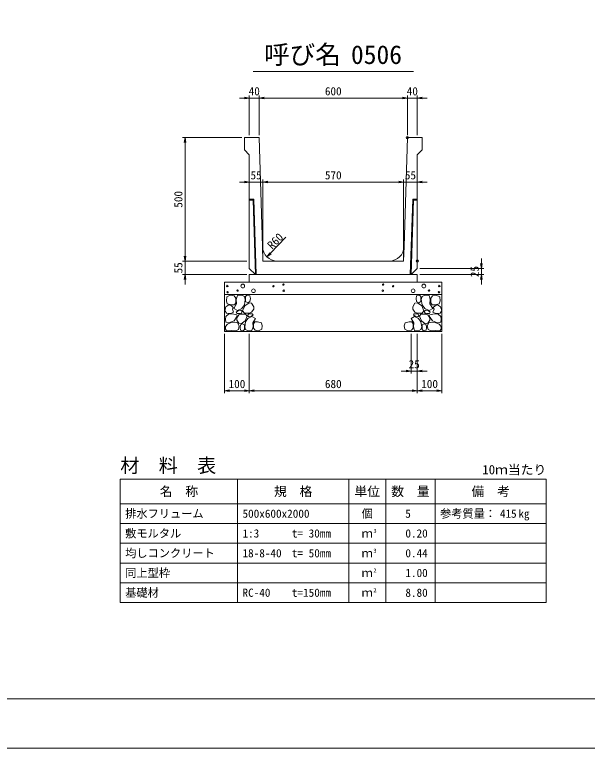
# Model space of a CAD drawing. Units: millimetres at full size. Extents: x 33640 to 42050, y -5940 to 0.
# Drawn here: x 36055 to 38374, y -5940 to -2970 of the extents above; entities that cross this region are included whole.
import ezdxf
from ezdxf.enums import TextEntityAlignment as Align

# ---------------------------------------------------------------- set-up
doc = ezdxf.new("R2010")
doc.units = ezdxf.units.MM
doc.header["$LTSCALE"] = 18
doc.header["$PDMODE"] = 32
doc.header["$PDSIZE"] = 9
doc.linetypes.add('DASHED_SPACED', pattern=[12, 6, -6])
for name, color, linetype, lineweight in [('D-DCR-HCHn', 4, 'Continuous', 9), ('D-MTR-FRAM', 7, 'Continuous', 13), ('D-MTR-LINE', 7, 'Continuous', 13), ('D-STR-DIM', 7, 'Continuous', 13), ('D-STR-STRn', 1, 'Continuous', 13), ('D-TTL', 2, 'Continuous', 13), ('D-TTL-TXT', 7, 'Continuous', 13)]:
    doc.layers.add(name, color=color, linetype=linetype, lineweight=lineweight)
doc.layers.add('D-MTR', color=7, linetype='Continuous')
doc.layers.add('D-MTR-TXT', color=7, linetype='Continuous')
doc.styles.add('ＭＳ ゴシック', font='')
doc.styles.get('ＭＳ ゴシック').set_extended_font_data('MS Gothic')

# ---------------------------------------------------------------- blocks, each defined once
blk = doc.blocks.new('open_arrow')
at = {"color": 0, "linetype": 'Continuous', "lineweight": -2}
blk.add_lwpolyline([(7.5, 1.25), (0, 0), (7.5, -1.25)], dxfattribs=at)

msp = doc.modelspace()

# ---------------------------------------------------------------- linework, layer by layer
at = {"layer": 'D-DCR-HCHn'}
for points in [[(36943.4, -4108.8), (36927.8, -4105.34), (36913.93, -4112.27), (36912.19, -4127.87), (36915.66, -4140.01), (36933, -4145.21), (36945.13, -4145.21), (36950.33, -4136.54), (36950.33, -4117.47)], [(36957.27, -4107.07), (36952.07, -4122.67), (36953.8, -4140.01), (36941.67, -4159.08), (36957.27, -4167.75), (36974.6, -4159.08), (36985, -4145.21), (36988.47, -4122.67), (36985, -4110.54), (36974.6, -4105.34)], [(36990.21, -4110.54), (36990.21, -4131.34), (36998.87, -4136.54), (37007.54, -4131.34), (37009.28, -4119.21), (37007.54, -4108.8), (36995.41, -4105.34)], [(37699.79, -4110.54), (37699.79, -4131.34), (37691.13, -4136.54), (37682.46, -4131.34), (37680.72, -4119.21), (37682.46, -4108.8), (37694.59, -4105.34)], [(37732.73, -4107.07), (37737.93, -4122.67), (37736.2, -4140.01), (37748.33, -4159.08), (37732.73, -4167.75), (37715.4, -4159.08), (37705, -4145.21), (37701.53, -4122.67), (37705, -4110.54), (37715.4, -4105.34)], [(37746.6, -4108.8), (37762.2, -4105.34), (37776.07, -4112.27), (37777.81, -4127.87), (37774.34, -4140.01), (37757, -4145.21), (37744.87, -4145.21), (37739.67, -4136.54), (37739.67, -4117.47)], [(36910.46, -4152.14), (36905.26, -4167.75), (36912.19, -4178.15), (36929.53, -4179.88), (36941.37, -4174.8), (36936.46, -4162.55), (36939.93, -4155.61), (36933, -4148.68), (36922.6, -4145.21)], [(36986.74, -4148.68), (36978.07, -4169.48), (36985, -4178.15), (37005.81, -4178.15), (37014.48, -4174.68), (37023.14, -4162.55), (37023.14, -4152.14), (37014.48, -4138.28), (37004.07, -4136.54)], [(37703.26, -4148.68), (37711.93, -4169.48), (37705, -4178.15), (37684.19, -4178.15), (37675.52, -4174.68), (37666.86, -4162.55), (37666.86, -4152.14), (37675.52, -4138.28), (37685.93, -4136.54)], [(37779.54, -4152.14), (37784.74, -4167.75), (37777.81, -4178.15), (37760.47, -4179.88), (37748.63, -4174.8), (37753.54, -4162.55), (37750.07, -4155.61), (37757, -4148.68), (37767.4, -4145.21)], [(36943.37, -4209.74), (36956.21, -4190.48), (36954.6, -4185.67), (36936.95, -4180.85), (36920.89, -4182.46), (36909.66, -4192.09), (36908.05, -4203.32), (36909.66, -4214.56), (36922.5, -4217.77)], [(36960.73, -4167.75), (36952.07, -4174.68), (36955.53, -4179.88), (36967.67, -4179.88), (36972.87, -4178.15), (36976.34, -4171.21), (36971.14, -4166.01)], [(36988.31, -4209.74), (36996.34, -4190.48), (36989.92, -4182.46), (36970.65, -4182.46), (36962.63, -4185.67), (36954.6, -4196.9), (36954.6, -4206.53), (36962.63, -4219.37), (36972.26, -4220.98)], [(37012.39, -4192.09), (37020.41, -4185.67), (37017.2, -4180.85), (37005.97, -4180.85), (37001.15, -4182.46), (36997.94, -4188.88), (37002.76, -4193.69)], [(37677.61, -4192.09), (37669.59, -4185.67), (37672.8, -4180.85), (37684.03, -4180.85), (37688.85, -4182.46), (37692.06, -4188.88), (37687.24, -4193.69)], [(37701.69, -4209.74), (37693.66, -4190.48), (37700.08, -4182.46), (37719.35, -4182.46), (37727.37, -4185.67), (37735.4, -4196.9), (37735.4, -4206.53), (37727.37, -4219.37), (37717.74, -4220.98)], [(37729.27, -4167.75), (37737.93, -4174.68), (37734.47, -4179.88), (37722.33, -4179.88), (37717.13, -4178.15), (37713.66, -4171.21), (37718.86, -4166.01)], [(37746.63, -4209.74), (37733.79, -4190.48), (37735.4, -4185.67), (37753.05, -4180.85), (37769.11, -4182.46), (37780.34, -4192.09), (37781.95, -4203.32), (37780.34, -4214.56), (37767.5, -4217.77)], [(36949.79, -4249.87), (36961.02, -4245.06), (36964.23, -4229.01), (36957.81, -4217.77), (36946.58, -4214.56), (36932.13, -4216.16), (36916.08, -4222.58), (36908.05, -4232.22), (36908.05, -4243.45), (36912.87, -4249.87), (36932.13, -4248.27)], [(37015.6, -4248.27), (37020.41, -4233.82), (37018.81, -4217.77), (37030.05, -4200.11), (37015.6, -4192.09), (36999.55, -4200.11), (36989.92, -4212.95), (36986.71, -4233.82), (36989.92, -4245.06), (36999.55, -4249.87)], [(37028.44, -4246.66), (37042.89, -4249.87), (37055.73, -4243.45), (37057.33, -4229.01), (37054.12, -4217.77), (37038.07, -4212.95), (37026.84, -4212.95), (37022.02, -4220.98), (37022.02, -4238.64)], [(37661.56, -4246.66), (37647.11, -4249.87), (37634.27, -4243.45), (37632.67, -4229.01), (37635.88, -4217.77), (37651.93, -4212.95), (37663.16, -4212.95), (37667.98, -4220.98), (37667.98, -4238.64)], [(37674.4, -4248.27), (37669.59, -4233.82), (37671.19, -4217.77), (37659.95, -4200.11), (37674.4, -4192.09), (37690.45, -4200.11), (37700.08, -4212.95), (37703.29, -4233.82), (37700.08, -4245.06), (37690.45, -4249.87)], [(37740.21, -4249.87), (37728.98, -4245.06), (37725.77, -4229.01), (37732.19, -4217.77), (37743.42, -4214.56), (37757.87, -4216.16), (37773.92, -4222.58), (37781.95, -4232.22), (37781.95, -4243.45), (37777.13, -4249.87), (37757.87, -4248.27)], [(36985.1, -4245.06), (36985.1, -4225.8), (36977.08, -4220.98), (36969.05, -4225.8), (36967.44, -4237.03), (36969.05, -4246.66), (36980.29, -4249.87)], [(37704.9, -4245.06), (37704.9, -4225.8), (37712.92, -4220.98), (37720.95, -4225.8), (37722.56, -4237.03), (37720.95, -4246.66), (37709.71, -4249.87)]]:
    msp.add_lwpolyline(points, close=True, dxfattribs=at)
for centre, radius in [((36915.73, -4068.54), 3), ((36978.34, -4068.54), 7.5), ((37102.71, -4069.34), 3), ((37143.13, -4062.49), 3), ((37546.87, -4062.49), 3), ((37587.29, -4069.34), 3), ((37711.66, -4068.54), 7.5), ((37774.27, -4068.54), 3), ((36916.87, -4093.59), 3), ((36957.29, -4086.75), 3), ((37021.66, -4087.54), 7.5), ((37144.27, -4087.54), 3), ((37545.73, -4087.54), 3), ((37668.34, -4087.54), 7.5), ((37732.71, -4086.75), 3), ((37773.13, -4093.59), 3)]:
    msp.add_circle(centre, radius, dxfattribs=at)
at = {"layer": 'D-MTR-FRAM'}
for p, q in [((36482.5, -4850), (38207.5, -4850)), ((36482.5, -4850), (36482.5, -5350)), ((38207.5, -4850), (38207.5, -5350)), ((36482.5, -5350), (38207.5, -5350))]:
    msp.add_line(p, q, dxfattribs=at)
at = {"layer": 'D-MTR-LINE'}
for p, q in [((36957.5, -4850), (36957.5, -5350)), ((37407.5, -4850), (37407.5, -5350)), ((37557.5, -4850), (37557.5, -5350)), ((37757.5, -4850), (37757.5, -5350)), ((36482.5, -4950), (38207.5, -4950)), ((36482.5, -5030), (38207.5, -5030)), ((36482.5, -5110), (38207.5, -5110)), ((36482.5, -5190), (38207.5, -5190)), ((36482.5, -5270), (38207.5, -5270))]:
    msp.add_line(p, q, dxfattribs=at)
at = {"layer": 'D-STR-DIM'}
for p, q in [((36965, -3307.5), (37085, -3307.5)), ((37005, -3457.5), (37005, -3297.5)), ((37045, -3457.5), (37045, -3297.5)), ((37045, -3457.5), (37045, -3297.5)), ((37045, -3307.5), (37645, -3307.5)), ((37605, -3307.5), (37725, -3307.5)), ((37645, -3457.5), (37645, -3297.5)), ((37645, -3457.5), (37645, -3297.5)), ((37685, -3457.5), (37685, -3297.5)), ((36975, -3467.5), (36735, -3467.5)), ((36745, -3967.5), (36745, -3467.5)), ((36965, -3647.5), (37100, -3647.5)), ((37005, -3957.5), (37005, -3637.5)), ((37060, -3957.5), (37060, -3637.5)), ((37060, -3957.5), (37060, -3637.5)), ((37060, -3647.5), (37630, -3647.5)), ((37590, -3647.5), (37725, -3647.5)), ((37630, -3957.5), (37630, -3637.5)), ((37630, -3957.5), (37630, -3637.5)), ((37685, -3957.5), (37685, -3637.5)), ((36745, -4062.5), (36745, -3927.5)), ((36995, -3967.5), (36735, -3967.5)), ((36995, -3967.5), (36735, -3967.5)), ((37945, -3957.5), (37945, -4062.5)), ((37695, -3997.5), (37955, -3997.5)), ((36995, -4022.5), (36735, -4022.5)), ((37695, -4022.5), (37955, -4022.5)), ((36905, -4262.5), (36905, -4502.5)), ((37005, -4262.5), (37005, -4502.5)), ((37005, -4262.5), (37005, -4502.5)), ((37660, -4262.5), (37660, -4422.5)), ((37685, -4262.5), (37685, -4422.5)), ((37685, -4262.5), (37685, -4502.5)), ((37685, -4262.5), (37685, -4502.5)), ((37785, -4262.5), (37785, -4502.5)), ((37725, -4412.5), (37620, -4412.5)), ((37005, -4492.5), (36905, -4492.5)), ((37685, -4492.5), (37005, -4492.5)), ((37785, -4492.5), (37685, -4492.5))]:
    msp.add_line(p, q, dxfattribs=at)
msp.add_lwpolyline([(37076.63, -3950.45), (37090.41, -3935.96), (37152.68, -3870.51)], dxfattribs=at)
at = {"layer": 'D-STR-STRn'}
for p, q in [((36985, -3467.5), (37045, -3467.5)), ((36985, -3467.5), (36985, -3517.5)), ((37045, -3467.5), (37058.54, -3909)), ((37645, -3467.5), (37631.46, -3909)), ((37645, -3467.5), (37705, -3467.5)), ((37705, -3467.5), (37705, -3517.5)), ((36985, -3517.5), (37005, -3537.5)), ((37705, -3517.5), (37685, -3537.5)), ((37005, -3537.5), (37005, -3997.5)), ((37685, -3537.5), (37685, -3997.5)), ((37023, -3717.42), (37005, -3717.5)), ((37020.08, -3720.43), (37005.01, -3720.5)), ((37020.08, -3720.43), (37030, -4022.5)), ((37023, -3717.42), (37033, -4022.42)), ((37667, -3717.42), (37657, -4022.42)), ((37669.92, -3720.43), (37660, -4022.5)), ((37667, -3717.42), (37685, -3717.5)), ((37669.92, -3720.43), (37684.99, -3720.5)), ((37118.52, -3967.5), (37571.48, -3967.5)), ((37030, -4022.5), (37005, -3997.5)), ((37660, -4022.5), (37685, -3997.5)), ((37005, -4022.5), (37005, -4052.5)), ((37005, -4022.5), (37685, -4022.5)), ((37030, -4022.5), (37660, -4022.5)), ((37685, -4022.5), (37685, -4052.5)), ((36905, -4252.5), (36905, -4052.5)), ((36905, -4052.5), (37785, -4052.5)), ((37785, -4252.5), (37785, -4052.5)), ((36905, -4102.5), (37785, -4102.5)), ((36905, -4252.5), (37785, -4252.5))]:
    msp.add_line(p, q, dxfattribs=at)
at = {"layer": 'D-STR-STRn', "color": 2, "linetype": 'DASHED_SPACED'}
for p, q in [((37060, -3967.5), (37058.54, -3909)), ((37630, -3967.5), (37631.46, -3909)), ((37118.52, -3967.5), (37060, -3967.5)), ((37630, -3967.5), (37571.48, -3967.5))]:
    msp.add_line(p, q, dxfattribs=at)
at = {"layer": 'D-STR-STRn'}
for centre, start, end in [((37118.52, -3907.5), 181.4321, 270), ((37571.48, -3907.5), 270, 358.5679)]:
    msp.add_arc(centre, 60, start, end, dxfattribs=at)
for p in [(37645, -3467.5), (37685, -3967.5)]:
    msp.add_point(p, dxfattribs=at)
at = {"layer": 'D-TTL'}
for points in [[(33640, -5940), (42050, -5940), (42050, 0), (33640, 0)], [(33840, -5740), (41850, -5740), (41850, -200), (33840, -200)]]:
    msp.add_lwpolyline(points, close=True, dxfattribs=at)
at = {"layer": 'D-TTL-TXT'}
msp.add_line((37020, -3200), (37670, -3200), dxfattribs=at)

# ---------------------------------------------------------------- block references
at = {"layer": 'D-STR-DIM', "xscale": 2.67, "yscale": 2.67}
for p, rotation in [((37005, -3307.5), 180), ((37645, -3307.5), 180), ((37645, -3307.5), 180), ((36745, -3467.5), 270), ((37005, -3647.5), 180), ((37630, -3647.5), 180), ((37630, -3647.5), 180), ((36745, -3967.5), 90), ((36745, -3967.5), 90), ((37076.63, -3950.45), 46.4), ((37945, -3997.5), 90), ((36745, -4022.5), 270), ((37945, -4022.5), 270), ((37660, -4412.5), 180), ((37005, -4492.5), 180), ((37685, -4492.5), 180), ((37785, -4492.5), 180)]:
    msp.add_blockref('open_arrow', p, dxfattribs=dict(at, rotation=rotation))
for p in [(37045, -3307.5), (37045, -3307.5), (37685, -3307.5), (37060, -3647.5), (37060, -3647.5), (37685, -3647.5), (37685, -4412.5), (36905, -4492.5), (37005, -4492.5), (37685, -4492.5)]:
    msp.add_blockref('open_arrow', p, dxfattribs=at)

# ---------------------------------------------------------------- texts
at = {"layer": 'D-MTR', "style": 'ＭＳ ゴシック'}
msp.add_text('材\u3000料\u3000表', height=56.96, dxfattribs=at).set_placement((36482.5, -4840.92), align=Align.BOTTOM_LEFT)
msp.add_text('10ｍ当たり', height=37.98, dxfattribs=at).set_placement((38207.5, -4842.28), align=Align.BOTTOM_RIGHT)
at = {"layer": 'D-MTR-TXT', "style": 'ＭＳ ゴシック'}
for s, height, p in [('名\u3000称', 37.98, (36720, -4900)), ('規\u3000格', 37.98, (37182.5, -4900)), ('単位', 37.98, (37482.5, -4900)), ('数\u3000量', 37.98, (37657.5, -4900)), ('備\u3000考', 37.98, (37982.5, -4900)), ('個', 33.23, (37482.5, -4990)), ('ｍ', 33.23, (37482.5, -5070)), ('ｍ', 33.23, (37482.5, -5150)), ('ｍ', 33.23, (37482.5, -5230)), ('ｍ', 33.23, (37482.5, -5310))]:
    msp.add_text(s, height=height, dxfattribs=at).set_placement(p, align=Align.MIDDLE_CENTER)
for s, p in [('排水フリューム', (36502.5, -4990)), ('500x600x2000', (36977.5, -4990)), ('参考質量：    kg', (37777.5, -4990)), ('敷モルタル', (36502.5, -5070)), ('1:3', (36977.5, -5070)), ('t= 30mm', (37177.5, -5070)), ('均しコンクリート', (36502.5, -5150)), ('18-8-40', (36977.5, -5150)), ('t= 50mm', (37177.5, -5150)), ('同上型枠', (36502.5, -5230)), ('基礎材', (36502.5, -5310)), ('RC-40', (36977.5, -5310)), ('t=150mm', (37177.5, -5310))]:
    msp.add_text(s, height=33.23, dxfattribs=at).set_placement(p, align=Align.MIDDLE_LEFT)
for s, p in [('5', (37659.28, -4990)), ('415', (38087.5, -4990))]:
    msp.add_text(s, height=33.23, dxfattribs=at).set_placement(p, align=Align.MIDDLE_RIGHT)
for s, p in [('3', (37507.5, -5073.19)), ('3', (37507.5, -5153.19)), ('2', (37507.5, -5233.19)), ('2', (37507.5, -5313.19))]:
    msp.add_text(s, height=16.61, dxfattribs=at).set_placement(p, align=Align.BOTTOM_LEFT)
at = {"layer": 'D-MTR-TXT', "color": 6, "style": 'ＭＳ ゴシック'}
for s, p in [('0.20', (37727.5, -5070)), ('0.44', (37727.5, -5150)), ('1.00', (37727.5, -5230)), ('8.80', (37727.5, -5310))]:
    msp.add_text(s, height=33.23, dxfattribs=at).set_placement(p, align=Align.MIDDLE_RIGHT)
at = {"layer": 'D-STR-DIM', "style": 'ＭＳ ゴシック'}
for s, p in [('40', (37025, -3280)), ('600', (37345, -3280)), ('40', (37665, -3280)), ('55', (37032.5, -3620)), ('570', (37345, -3620)), ('55', (37657.5, -3620)), ('25', (37672.5, -4385)), ('100', (36955, -4465)), ('680', (37345, -4465)), ('100', (37735, -4465))]:
    msp.add_text(s, height=33.23, dxfattribs=at).set_placement(p, align=Align.MIDDLE_CENTER)
for s, p in [('500', (36717.5, -3717.5)), ('55', (36717.5, -3995)), ('25', (37917.5, -4010))]:
    msp.add_text(s, height=33.23, rotation=90, dxfattribs=at).set_placement(p, align=Align.MIDDLE_CENTER)
msp.add_text('R60', height=33.23, rotation=45, dxfattribs=at).set_placement((37085.9, -3910.17), align=Align.MIDDLE_LEFT)
at = {"layer": 'D-TTL-TXT', "style": 'ＭＳ ゴシック'}
for s, p in [('呼び名', (37220, -3192.5)), ('0506', (37520, -3192.5))]:
    msp.add_text(s, height=75.95, dxfattribs=at).set_placement(p, align=Align.BOTTOM_CENTER)

doc.saveas('drawing.dxf')
